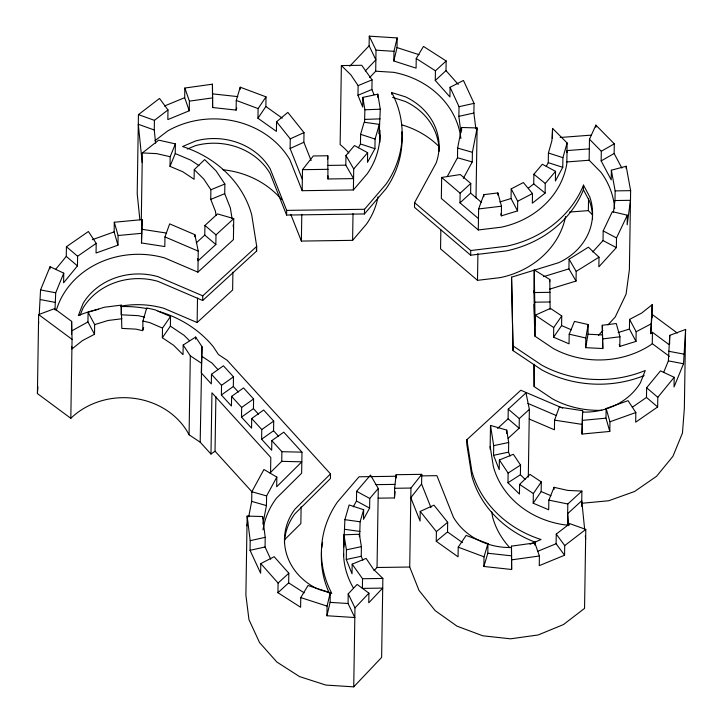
<?xml version="1.0" encoding="UTF-8"?>
<svg xmlns="http://www.w3.org/2000/svg" width="723" height="723" viewBox="0 0 723 723"><rect width="100%" height="100%" fill="white"/><g stroke="black" fill="none" stroke-linecap="round" stroke-linejoin="round"><path stroke-width="1.08" d="M70.818 418.328L37.406 393.565L38.653 314.586L54.487 308.667L71.64 321.383L72.056 339.349L70.818 418.328A71.676 63.344 0.9 0 1 189.074 434.794L200.181 442.178L210.98 454.062L215.029 451.197L215.888 396.611M39.187 315.273L40.551 289.932L50.059 266.715L63.751 273.158L63.597 282.81L77.451 265.892L77.605 256.24L66.426 246.724L88.405 231.514L96.204 243.362L96.051 253.023L117.957 245.178L118.111 235.517L114.288 222.241L142.088 219.629L141.482 242.964L164.817 246.561L164.961 236.909L169.661 223.877L194.876 234.668L198.247 251.143L197.921 272.164L164.636 257.93A85.233 75.319 0.9 0 0 56.222 310.619M50.023 268.857L50.059 266.715M54.984 309.86L55.707 292.797L63.751 273.158M55.599 269.417L66.272 256.385L66.426 246.724M71.568 334.406L71.64 321.383M71.857 346.76L71.902 349.001L82.377 340.65L94.505 334.279L87.944 321.934L88.089 312.282L104.275 307.257L121.274 305.142L121.816 328.405L135.924 329.128L142.774 330.7L142.919 321.048L146.733 307.926L155.047 309.842L170.529 316.484L170.375 326.136L162.35 337.74L173.628 345.305L183.027 354.668L183.181 345.016L195.644 337.054L201.988 346.651L201.265 372.86L211.324 383.922L211.478 374.261L223.416 365.793L233.475 376.855L233.33 386.507L238.355 392.038M94.505 334.279L94.659 324.627L88.089 312.282M117.957 245.178L114.135 231.893L114.288 222.241M121.274 305.142L121.121 314.794L138.265 315.671L144.501 317.108M236.737 108.052L236.123 110.086L212.625 107.528L212.454 84.184L184.844 88.034L189.408 101.13L189.254 110.782L167.835 119.593L167.98 109.941L159.521 98.445L138.445 114.623L137.207 193.601L139.882 219.873M141.301 219.62L142.35 152.942L158.735 140.135L175.382 143.904L175.237 153.556L170.013 166.353L182.774 171.767L194.098 179.286L194.252 169.625L204.654 159.602L216.123 170.935L224.862 184.031L224.717 193.683L230.384 208.034L232.074 218.68M141.482 242.964L142.088 219.629M155.608 143.127L154.27 130.004L154.424 120.352L167.98 109.941M162.35 337.74L162.503 328.088L170.529 316.484M170.013 166.353L170.167 156.701L175.382 143.904M189.254 110.782L184.69 97.686L184.844 88.034M189.074 434.794L190.312 355.815L183.181 345.016M194.849 236.81L194.876 234.668M195.617 339.195L195.644 337.054M121.365 306.055A85.233 75.319 0.9 0 1 163.841 308.305L197.126 322.539L197.515 298.012M200.181 442.178L201.988 346.651M80.081 315.255L83.018 308.088A62.982 55.662 0.9 0 1 157.813 281.301L202.684 300.497L202.756 295.824L256.71 246.38L251.721 214.858A109.218 96.53 0.9 0 0 182.548 146.534L195.644 140.958A62.982 55.662 0.9 0 1 270.167 168.83L286.67 210.393L286.597 215.065L364.455 213.945L386.127 188.631A109.218 96.53 0.9 0 0 401.843 131.857M196.276 242.901L204.781 235.102L204.934 225.449L217.515 213.909L233.746 218.608L233.412 239.629L197.921 272.164M216.06 215.318L215.409 211.188L210.736 199.385L210.89 189.733L203.696 178.952L194.252 169.625M212.625 107.528L212.454 84.184M210.98 454.062L211.947 392.797L270.8 457.514L270.556 473.104M197.65 258.599L198.093 260.795L215.843 244.528L215.996 234.876L233.746 218.608M258.473 414.162L253.439 408.631L253.592 398.979L243.534 387.917L231.595 396.385L231.441 406.037L221.383 394.975L221.536 385.323L211.478 374.261M232.905 272.164L232.625 290.004L197.126 322.539M236.123 110.086L236.276 100.425L240.226 87.203L266.019 96.855L265.865 106.507L257.948 118.247L276.421 131.396L276.575 121.744L287.844 112.39L304.012 132.616L303.859 142.268L311.116 160.542M240.19 89.354L240.226 87.203M278.59 436.276L273.556 430.754L273.71 421.093L263.651 410.031L251.712 418.5L251.559 428.161L241.5 417.099L241.654 407.447L231.595 396.385M270.718 559.24L265.061 546.995L265.205 537.343L262.621 516.538L247.139 516.077L245.892 595.056L248.956 619.638L259.548 642.557L276.846 662.033L299.53 676.583L325.829 685.07L353.737 686.85L381.627 657.424L382.865 578.445L373.375 569.155L366.118 558.409L352.173 564.166L352.029 573.818L346.272 559.503L346.425 549.841L343.967 534.812L359.367 534.252L361.392 546.624L361.238 556.276L362.819 560.208M352.173 564.166L362.539 578.743L362.386 588.395L382.711 588.097L368.766 602.81L368.92 593.158L357.144 584.428L348.215 593.854L348.061 603.506L354.821 617.532L326.923 615.752L330.113 602.367L330.257 592.715L307.998 585.531L300.768 597.605L300.614 607.266L277.939 592.715L288.658 582.874L288.811 573.222L274.171 556.728L260.786 563.579L260.632 573.231L250.05 550.32L250.194 540.659L247.139 516.077M248.694 516.882L251.685 501.382L251.839 491.73L263.94 469.489L276.837 477.108L276.683 486.76L301.825 461.825L281.735 461.337L270.031 472.95M257.948 118.247L258.102 108.595L266.019 96.855M202.684 300.497L256.638 251.044L256.71 246.38M262.991 529.869A85.233 75.319 0.9 0 1 276.511 498.129L301.645 473.194L301.979 452.173L283.768 432.155L271.83 440.623L271.676 450.275L261.618 439.223L261.771 429.561L251.712 418.5M262.585 518.68L262.621 516.538M262.883 524.021L266.444 505.585L266.597 495.933L276.837 477.108M277.939 592.715L278.093 583.063L260.786 563.579M281.735 461.337L281.889 451.685L271.83 440.623M302.341 179.34L290.104 148.513L290.257 138.852L276.575 121.744M378.039 196.819A87.085 76.963 0.9 0 1 366.507 224.094L352.598 240.343L301.374 241.075L301.798 214.324M379.946 130.23A87.085 76.963 0.9 0 1 367.302 173.71L353.384 189.968L302.169 190.7L302.494 169.679L313.285 155.969L327.799 155.761L327.953 178.97L353.565 178.608L345.811 165.16L345.956 155.499L354.469 145.558L367.627 152.698L367.483 162.35L374.93 148.703L375.083 139.051L379.349 124.356L364.121 122.241L360.605 134.324L360.452 143.976L358.409 147.727M301.12 506.85L300.849 523.569L284.356 539.936M327.745 158.979L327.799 155.761M326.923 615.752L327.076 606.1L330.257 592.715M158.03 311.206A109.218 96.53 0.9 0 1 213.222 346.633L218.418 354.496L227.239 360.361L330.492 473.899L330.42 478.563L294.957 513.746A62.982 55.662 0.9 0 0 284.446 542.883M373.963 94.623L371.911 89.507L372.065 79.855L361.699 65.278L341.373 65.576L340.135 144.555A71.676 63.344 0.9 0 1 348.92 153.014M343.633 555.833L343.967 534.812M343.814 544.473L344.889 519.665L349.155 504.979L363.642 509.697L363.488 519.349L369.616 508.115L369.769 498.463L378.283 488.522L370.519 475.074L356.611 491.333L356.457 500.985L353.267 506.832M352.598 240.343L353.014 213.592M353.384 189.968L353.719 168.947L345.956 155.499M379.349 124.356L379.195 134.017L380.271 109.209L377.813 94.18L362.847 97.397L362.702 107.049L357.966 95.264L358.12 85.612L350.872 74.867L341.373 65.576M353.737 686.85L354.975 607.871L348.215 593.854M364.537 122.539L364.88 109.769L362.847 97.397M359.331 536.403L359.367 534.252M364.455 213.945L364.528 209.281L386.199 183.967A109.218 96.53 0.9 0 0 391.758 92.607L405.522 96.864A62.982 55.662 0.9 0 1 436.123 163.073L414.586 202.657L414.505 207.329L470.664 255.201L506.308 250.917A109.218 96.53 0.9 0 0 583.344 190.041L583.497 185.106L589.787 196.972A62.982 55.662 0.9 0 1 558.527 262.729L511.568 277.153L513.059 350.637L541.789 369.896A109.218 96.53 0.9 0 0 644.148 375.58M359.656 536.638L360.126 521.789L363.642 509.697M365.323 70.962L375.87 59.819L369.11 45.802L369.263 36.15L397.171 37.93L397.017 47.582L393.827 60.967L416.087 68.152L416.24 58.5L423.47 46.417L446.154 60.967L446.001 70.619L458.255 84.419M369.661 77.551L375.698 71.188L376.023 50.167L369.263 36.15M377.758 97.397L377.813 94.18M373.963 570.637A71.676 63.344 0.9 0 1 377.045 567.501L378.283 488.522M391.568 94.234L391.595 92.363M393.827 60.967L393.981 51.315L397.171 37.93M378.129 498.174L394.469 497.939L394.613 488.287L396.132 474.704L421.744 474.342L421.59 483.994L430.98 507.627M396.087 477.93L396.132 474.704M436.249 541.292L447.519 531.938L447.673 522.286L433.981 505.169L420.226 511.405L436.394 531.631L436.249 541.292L458.066 556.827L458.219 547.166L466.136 535.427L487.962 543.597L484.012 556.818L483.859 566.471L511.64 569.489L511.468 546.145L534.83 542.892L539.403 555.987L539.25 565.648L564.564 555.228L556.104 543.732L556.258 534.08L569.814 523.669L585.793 529.399L584.555 608.377L563.479 624.555L538.156 634.966L510.546 638.816L482.774 635.797L456.981 626.145L435.156 610.61L418.988 590.384L409.715 567.031L410.953 488.052L421.744 474.342M420.226 511.405L420.072 521.066L410.8 497.713L421.59 483.994M475.842 128.658L473.89 113.014L474.044 103.362L463.452 80.443L450.068 87.293L449.923 96.945L435.282 80.461L435.427 70.809L446.154 60.967M440.849 229.896L440.551 248.848L477.496 280.343L500.379 277.596A87.085 76.963 0.9 0 0 565.594 216.484M478.463 218.608L459.991 202.856L470.619 193.113L470.772 183.461L460.298 174.541L441.672 177.451L441.337 198.473L478.283 229.968L501.166 227.212A87.085 76.963 0.9 0 0 566.778 163.976L567.076 150.574L589.335 148.884M447.374 176.34L457.496 157.75L457.641 148.088L461.626 127.483L477.108 127.944L476.005 197.975M460.922 132.761L458.879 116.34L459.033 106.688L450.068 87.293M459.991 202.856L460.144 193.204L470.772 183.461M461.572 130.7L461.626 127.483M562.63 408.115L520.822 390.239L466.868 439.683L466.796 444.356L471.785 475.87A109.218 96.53 0.9 0 0 535.68 542.358M470.664 255.201L470.745 250.538L414.586 202.657M463.307 178.391L472.255 161.952L472.399 152.291L477.108 127.944M477.496 280.343L477.912 253.592M478.283 229.968L478.617 208.947L483.868 194.632L497.867 192.942L501.5 206.2L501.346 215.852L517.551 210.89L517.704 201.238L511.206 188.866L523.371 182.548L532.49 193.565L532.336 203.217L545.115 193.122L545.259 183.47L555.544 171.342L542.34 164.257L533.881 174.243L533.737 183.895L528.477 188.052M483.832 196.773L483.868 194.632M483.859 566.471L487.808 553.249L487.962 543.597M490.122 449.236L490.501 425.413L506.724 430.113L508.685 442.485L508.531 452.146L510.086 456.077M525.115 479.385L520.397 474.722L520.542 465.07L513.348 454.297L499.376 459.991L499.222 469.643L493.547 455.3L493.701 445.648L490.501 425.413M497.831 195.093L497.867 192.942M506.669 433.33L506.724 430.113M517.551 210.89L511.053 198.518L511.206 188.866M497.605 428.414L508.097 418.798L508.242 409.146L525.992 392.878L529.363 409.363L528.296 477.153M581.654 506.326L581.898 491.08L567.781 490.42L554.071 487.32L548.856 500.126L548.703 509.778L533.194 503.199L541.156 491.568L541.31 481.916L529.986 474.396L519.593 484.419L519.439 494.071L507.962 482.738L508.115 473.086L499.376 459.991M513.059 350.637L511.568 277.153M511.64 569.489L511.468 546.145M508.142 438.328L519.15 428.233L519.304 418.581L529.363 409.363M533.881 292.788L534.243 269.905L549.805 279.494L550.113 309.471M535.119 324.835L534.243 269.905M601.852 410.275A87.085 76.963 0.9 0 1 552.598 398.933L534.152 386.579L534.496 364.275M668.703 344.347L652.444 332.3L652.273 343.66L650.555 345.025A87.085 76.963 0.9 0 1 553.384 348.558L534.939 336.195L535.273 315.183L550.456 308.378L561.744 315.942L561.59 325.594L553.565 337.198L569.037 343.832L569.191 334.18L574.478 321.401L588.16 324.555L588.016 334.207L585.675 347.664L602.819 348.54L602.277 325.269L616.267 323.533L619.963 336.764L619.819 346.425L635.996 341.401L636.15 331.74L629.579 319.394L641.717 313.032L652.182 304.672L651.983 317.686M533.194 503.199L533.348 493.547L541.31 481.916M534.794 545.043L534.83 542.892M546.236 166.407L548.26 162.657L548.414 153.005L551.866 140.904L552.562 128.423L567.112 142.955L566.959 152.616L567.076 150.574M549.769 281.645L549.805 279.494M552.408 138.084L552.562 128.423M555.544 171.342L555.391 180.994L562.765 167.32L562.919 157.659L567.112 142.955M553.565 337.198L553.719 327.546L561.744 315.942M657.659 406.95L646.479 397.433L646.633 387.781L660.488 370.872L674.188 377.307L657.813 397.298L657.659 406.95L635.689 422.169L635.833 412.517L628.043 400.659L606.136 408.504L609.95 421.78L609.796 431.441L581.997 434.044L582.611 410.709L559.277 407.112L554.577 420.144L554.424 429.796L529.209 419.015M554.044 489.471L554.071 487.32M549.652 289.155L576.041 281.048L568.929 268.866L569.073 259.214L588.386 247.185L599.015 257.18L598.861 266.832L616.348 247.609L616.502 237.948L627.32 215.192L612.345 211.649L603.19 230.908L603.036 240.56L592.679 251.956M564.564 555.228L564.717 545.576L556.258 534.08M581.898 491.08L567.817 503.994L567.483 525.006L565.178 524.907A87.085 76.963 0.9 0 1 493.375 466.669L490.167 446.434M576.041 281.048L576.186 271.396L569.073 259.214M581.997 434.044L582.611 410.709M585.675 347.664L585.82 338.012L588.16 324.555M592.309 214.632L588.359 210.619L588.558 198.355M614.649 208.622A85.233 75.319 0.9 0 0 600.985 172.273L589.155 160.244L589.48 139.232L595.897 125.124L614.288 143.823L614.134 153.475L621.879 168.097M595.869 127.275L595.897 125.124M607.971 324.943L615.264 316.927L626.082 294.171L629.39 269.634L630.628 190.655L626.163 166.236L611.369 170.221L611.215 179.882L601.165 160.913L601.31 151.252L589.48 139.232M602.819 348.54L602.277 325.269M609.796 431.441L605.982 418.156L606.136 408.504M613.366 212.562L614.993 200.542L615.137 190.89L611.369 170.221M626.136 168.387L626.163 166.236M627.32 215.192L627.166 224.844L630.474 200.316L614.993 200.542M635.996 341.401L629.435 329.046L629.579 319.394M652.444 332.3L650.736 333.665L652.182 304.672M663.723 372.255L668.377 360.876L669.751 335.364L685.594 329.435L684.347 408.414L682.449 433.068L672.941 456.285L656.574 476.276L634.595 491.486L608.712 500.759L582.024 503.262M669.615 343.94L669.751 335.364M674.188 377.307L674.035 386.968L683.533 363.75L685.594 329.435M650.736 333.665L652.029 314.333L677.315 333.068M38.5 324.238L38.671 321.997M37.406 393.565L37.93 386.841M394.469 497.939L395.165 491.676M246.986 525.738L247.628 522.413M583.497 185.106L583.416 185.377A109.218 96.53 0.9 0 1 506.38 246.245L470.745 250.538M143.064 329.688L143.651 327.673M353.719 168.947L367.627 152.698M598.499 335.355L602.874 330.547M349.742 66.245L369.11 45.802M354.975 607.871L368.92 593.158M330.492 473.899L295.029 509.073A62.982 55.662 0.9 0 0 317.045 588.712M435.282 80.461L446.001 70.619M278.093 583.063L288.811 573.222M436.394 531.631L447.673 522.286M71.487 331.035L87.944 321.934M154.939 140.723L167.655 130.962A85.233 75.319 0.9 0 1 289.923 159.873L302.169 190.7M564.717 545.576L585.793 529.399M221.536 385.323L233.475 376.855M221.383 394.975L233.33 386.507M241.654 407.447L253.592 398.979M241.5 417.099L253.439 408.631M261.771 429.561L273.71 421.093M261.618 439.223L273.556 430.754M77.605 256.24L96.204 243.362M632.318 407.248L646.479 397.433M508.115 473.086L520.542 465.07M507.962 482.738L520.397 474.722M576.186 271.396L599.015 257.18M601.31 151.252L614.288 143.823M601.165 160.913L614.134 153.475M636.15 331.74L650.89 324.003M517.704 201.238L532.49 193.565M290.257 138.852L304.012 132.616M290.104 148.513L303.859 142.268M358.12 85.612L372.065 79.855M357.966 95.264L371.911 89.507M164.437 106.019L184.69 97.686M187.32 149.019L195.572 145.621A62.982 55.662 0.9 0 1 270.095 173.502L286.597 215.065M530.004 544.256L541.03 539.521A109.218 96.53 0.9 0 1 471.857 471.197L466.868 439.683M537.74 551.288L556.104 543.732M210.89 189.733L224.862 184.031M210.736 199.385L224.717 193.683M92.39 239.684L114.135 231.893M609.95 421.78L635.833 412.517M94.659 324.627L107.98 320.497L121.961 318.753M618.165 332.553L629.435 329.046M543.588 276.647L568.929 268.866M499.765 201.97L511.053 198.518M459.033 106.688L474.044 103.362M458.879 116.34L473.89 113.014M250.194 540.659L265.205 537.343M250.05 550.32L265.061 546.995M346.425 549.841L361.392 546.624M346.272 559.503L361.238 556.276M493.701 445.648L508.685 442.485M493.547 455.3L508.531 452.146M189.408 101.13L212.779 97.876M511.785 559.837L539.403 555.987M602.973 338.888L619.963 336.764M478.617 208.947L501.5 206.2M118.111 235.517L141.636 233.312M582.458 420.37L605.982 418.156M560.189 137.487L591.306 135.12M566.895 161.943L589.155 160.244M569.444 212.065L588.359 210.619M364.88 109.769L380.271 109.209M364.726 119.422L380.126 118.861M615.137 190.89L630.628 190.655M362.539 578.743L382.865 578.445M327.646 165.413L345.811 165.16M302.494 169.679L328.106 169.318M286.67 210.393L364.528 209.281M534.758 292.544L550.095 292.327M534.604 302.196L549.941 301.979M396.285 476.249L359.051 476.782L337.379 502.096A109.218 96.53 0.9 0 0 331.821 593.447L318.057 589.2M421.111 475.897L436.909 475.671L453.411 517.225A62.982 55.662 0.9 0 0 510.673 547.51M375.942 484.645L394.866 484.383M394.613 488.287L410.953 488.052M377.045 567.501L409.715 567.031M281.889 451.685L301.979 452.173M142.35 152.942L156.457 153.601L170.167 156.701M567.817 503.994L548.856 500.126M588.016 334.207L602.123 334.93M376.023 50.167L393.981 51.315M375.698 71.188L393.646 72.327A85.233 75.319 0.9 0 1 460.885 138.581M330.113 602.367L348.061 603.506M212.3 93.845L237.849 96.62M487.808 553.249L511.315 555.806M344.889 519.665L360.126 521.789M344.735 529.317L359.973 531.441M141.943 229.281L166.2 233.023M554.577 420.144L582.151 424.392M668.531 351.224L683.687 354.098M668.377 360.876L683.533 363.75M40.551 289.932L55.707 292.797M40.398 299.584L55.563 302.458M569.191 334.18L585.82 338.012M142.919 321.048L149.769 322.621L162.503 328.088M457.641 148.088L472.399 152.291M457.496 157.75L472.255 161.952M251.839 491.73L266.597 495.933M251.685 501.382L266.444 505.585M397.017 47.582L419.114 54.713M392.598 97.379L405.449 101.527A62.982 55.662 0.9 0 1 439.015 151.414M548.414 153.005L562.919 157.659M548.26 162.657L562.765 167.32M300.768 597.605L327.076 606.1M360.605 134.324L375.083 139.051M360.452 143.976L374.93 148.703M138.445 114.623L154.424 120.352M154.27 130.004L138.292 124.284L142.196 162.603M236.276 100.425L258.102 108.595M458.219 547.166L484.012 556.818M175.237 153.556L190.736 160.126L198.997 165.612M541.156 491.568L550.98 495.725M561.59 325.594L571.387 329.796M164.961 236.909L198.247 251.143M527.853 403.398L556.095 415.472M202.756 295.824L157.885 276.638A62.982 55.662 0.9 0 0 83.091 303.425L78.337 315.571A109.218 96.53 0.9 0 1 98.626 309.263M603.19 230.908L616.502 237.948M603.036 240.56L616.348 247.609M356.611 491.333L369.769 498.463M356.457 500.985L369.616 508.115M416.24 58.5L435.427 70.809M288.658 582.874L304.193 592.842M519.593 484.419L533.348 493.547M201.834 356.303L212.002 363.063L218.012 369.67M190.312 355.815L201.419 363.208M535.273 315.183L553.719 327.546M513.131 345.974L541.861 365.223A109.218 96.53 0.9 0 0 645.25 370.492L640.488 382.639A62.982 55.662 0.9 0 1 582.937 412.083M170.375 326.136L184.085 335.327L189.408 340.632M265.865 106.507L282.232 118.156M447.519 531.938L462.467 542.584M652.273 343.66L669.426 356.376M38.653 314.586L72.056 339.349M533.881 174.243L545.259 183.47M533.737 183.895L545.115 193.122M646.633 387.781L657.813 397.298M66.272 256.385L77.451 265.892M470.619 193.113L481.256 202.187M441.672 177.451L460.144 193.204M508.242 409.146L519.304 418.581M508.097 418.798L519.15 428.233M204.934 225.449L215.996 234.876M204.781 235.102L215.843 244.528M215.029 451.197L252.002 491.848M583.425 189.769L589.715 201.636A62.982 55.662 0.9 0 1 592.499 219.105M290.763 214.36L301.374 241.075M619.24 344.383L619.819 346.425M500.786 213.809L501.346 215.852M491.739 511.712L492.58 517.044A87.085 76.963 0.9 0 0 509.796 547.691M256.294 248.875L256.638 251.044M233.086 225.07L233.592 228.269M584.645 529.2L581.744 500.732L567.663 513.646L568.884 525.675M585.314 535.77L585.648 539.051M533.917 290.926L534.939 336.195M534.044 304.428L534.496 324.302M533.646 364.491L534.152 386.579M327.881 175.843L327.953 178.97M353.484 588.097A87.085 76.963 0.9 0 1 343.561 553.673M343.75 547.148A87.085 76.963 0.9 0 1 344.383 541.753M121.012 306.579A109.218 96.53 0.9 0 1 147.022 308.613M379.873 134.894A87.085 76.963 0.9 0 1 379.837 142.494M329.345 593.267A109.218 96.53 0.9 0 1 321.536 551.215M321.825 547.853A109.218 96.53 0.9 0 1 322.612 542.304M401.581 124.79A85.233 75.319 0.9 0 1 439.223 146.742M222.937 169.76A85.233 75.319 0.9 0 1 281.554 199.566"/></g></svg>
